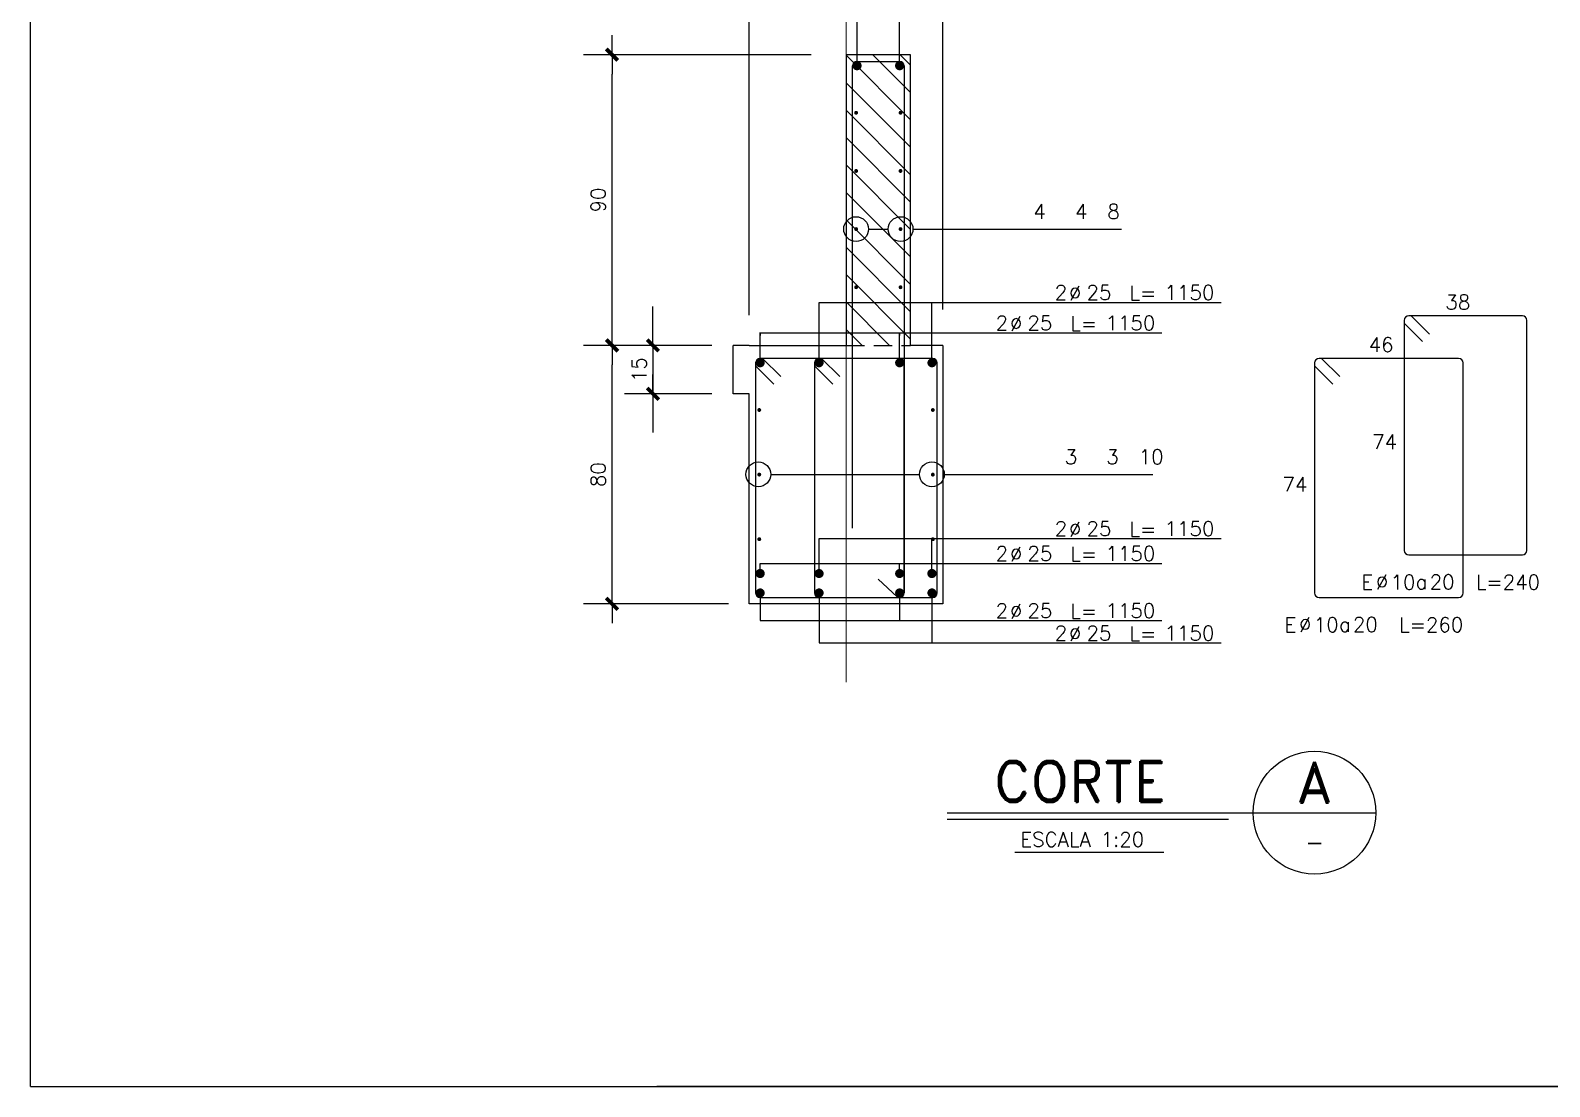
# Model space of a CAD drawing. Extents: x -58 to 5689, y 66 to 4123.
# Drawn here: x -58 to 1118, y 68 to 885 of the extents above; entities that cross this region are included whole.
import ezdxf
from ezdxf.enums import TextEntityAlignment as Align
from ezdxf.xclip import XClip

# ---------------------------------------------------------------- set-up
doc = ezdxf.new("R2010")
doc.units = 0
doc.header["$LTSCALE"] = 30
doc.header["$MEASUREMENT"] = 0
doc.header["$XCLIPFRAME"] = 0
doc.linetypes.add("EJE3-3'$0$RLE-PROYECCION", pattern=[0.71438, 0.47625, -0.23813])
doc.layers.get('0').update_dxf_attribs({"linetype": 'CONTINUOUS'})
for name, color, linetype in [("EJE3-3'$0$fe", 7, 'CONTINUOUS'), ("EJE3-3'$0$RLA-CORTES", 5, 'CONTINUOUS'), ("EJE3-3'$0$RLA-FE", 7, 'CONTINUOUS'), ('RLA-FORMATO', 7, 'CONTINUOUS')]:
    doc.layers.add(name, color=color, linetype=linetype)
doc.layers.add("EJE3-3'$0$RLA-CONTORNO", color=30, linetype='CONTINUOUS', lineweight=15)
doc.layers.add("EJE3-3'$0$RLA-EJES", color=1, linetype='CONTINUOUS', lineweight=9)
doc.styles.add("EJE3-3'$0$RomanS", font='romans.shx', dxfattribs={"height": 11.25})
doc.styles.add("EJE3-3'$0$ROMANS0", font='romans.shx')
doc.styles.add("EJE3-3'$0$SIETE50", font='ROMAND.SHX', dxfattribs={"height": 31.5})
doc.dimstyles.new("EJE3-3'$0$ING20", dxfattribs={"dimscale": 50, "dimtxt": 0.27, "dimasz": 0.3, "dimexe": 0, "dimexo": 0, "dimgap": 0.1, "dimtad": 1, "dimdec": 1, "dimlfac": 0.4, "dimzin": 12, "dimdsep": 46, "dimtxsty": "EJE3-3'$0$RomanS", "dimblk": "EJE3-3'$0$TICK1", "dimcen": 0.09, "dimclrd": 2, "dimclre": 1, "dimclrt": 3, "dimadec": 0, "dimazin": 0, "dimtfac": 1, "dimtdec": 1, "dimtix": 1, "dimtmove": 2, "dimatfit": 3, "dimldrblk": "EJE3-3'$0$TICK1", "dimfxl": 0, "dimfxlon": 1, "dimtolj": 1, "dimtzin": 0, "dimarcsym": 0})

# ---------------------------------------------------------------- blocks, each defined once
blk = doc.blocks.new("EJE3-3'$0$TICK1")
at = {"color": 2}
for points in [[(0, 0), (-1, 0)], [(0, 0), (1, 0)]]:
    blk.add_lwpolyline(points, dxfattribs=at)
at = {"color": 2, "const_width": 0.2}
blk.add_lwpolyline([(-0.3, -0.3), (0.3, 0.3)], dxfattribs=at)
blk = doc.blocks.new('*D355')
at = {"layer": "EJE3-3'$0$RLA-CORTES", "color": 2, "lineweight": -2, "transparency": 16777216}
blk.add_line((1921.7, 2259.4), (1921.7, 2429.4), dxfattribs=at)
at = {"layer": "EJE3-3'$0$RLA-CORTES", "color": 2, "lineweight": -2, "transparency": 16777216, "xscale": 15, "yscale": 15, "zscale": 15}
for p, rotation in [((1921.7, 2444.4), 90), ((1921.7, 2244.4), 270)]:
    blk.add_blockref("EJE3-3'$0$TICK1", p, dxfattribs=dict(at, rotation=rotation))
at = {"layer": "EJE3-3'$0$RLA-CORTES", "color": 3, "transparency": 16777216, "insert": (1911, 2344.4), "char_height": 11.25, "attachment_point": 5, "rotation": 90, "style": "EJE3-3'$0$RomanS"}
blk.add_mtext('\\A1;80', dxfattribs=at)
blk = doc.blocks.new('*D359')
at = {"layer": "EJE3-3'$0$RLA-CORTES", "color": 2, "lineweight": -2, "transparency": 16777216}
blk.add_line((1921.7, 2459.4), (1921.7, 2654.4), dxfattribs=at)
at = {"layer": "EJE3-3'$0$RLA-CORTES", "color": 2, "lineweight": -2, "transparency": 16777216, "xscale": 15, "yscale": 15, "zscale": 15}
for p, rotation in [((1921.7, 2669.4), 90), ((1921.7, 2444.4), 270)]:
    blk.add_blockref("EJE3-3'$0$TICK1", p, dxfattribs=dict(at, rotation=rotation))
at = {"layer": "EJE3-3'$0$RLA-CORTES", "color": 3, "transparency": 16777216, "insert": (1911, 2556.9), "char_height": 11.25, "attachment_point": 5, "rotation": 90, "style": "EJE3-3'$0$RomanS"}
blk.add_mtext('\\A1;90', dxfattribs=at)
blk = doc.blocks.new('*D360')
at = {"layer": "EJE3-3'$0$RLA-CORTES", "color": 2, "lineweight": -2, "transparency": 16777216}
for p, q in [((1953.4, 2459.4), (1953.4, 2474.4)), ((1953.4, 2444.4), (1953.4, 2406.9)), ((1953.4, 2391.9), (1953.4, 2376.9))]:
    blk.add_line(p, q, dxfattribs=at)
at = {"layer": "EJE3-3'$0$RLA-CORTES", "color": 2, "lineweight": -2, "transparency": 16777216, "xscale": 15, "yscale": 15, "zscale": 15}
for p, rotation in [((1953.4, 2444.4), 270), ((1953.4, 2406.9), 90)]:
    blk.add_blockref("EJE3-3'$0$TICK1", p, dxfattribs=dict(at, rotation=rotation))
at = {"layer": "EJE3-3'$0$RLA-CORTES", "color": 3, "transparency": 16777216, "insert": (1942.8, 2425.6), "char_height": 11.25, "attachment_point": 5, "rotation": 90, "style": "EJE3-3'$0$RomanS"}
blk.add_mtext('\\A1;15', dxfattribs=at)
blk = doc.blocks.new("EJE3-3'$0$PUNTO")
at = {"layer": "EJE3-3'$0$RLA-CORTES", "color": 1}
blk.add_lwpolyline([(0, 0), (0, 19.2), (0, 38.5)], dxfattribs=at)
at = {"layer": "EJE3-3'$0$RLA-CORTES", "color": 2, "const_width": 3.5}
blk.add_lwpolyline([(-1.8, 0, 1), (1.8, 0, 1)], format="xyb", close=True, dxfattribs=at)
blk = doc.blocks.new('*U340')
at = {"layer": "EJE3-3'$0$RLA-CORTES", "color": 1}
blk.add_line((8.5, 0), (319.6, 0), dxfattribs=at)
at = {"layer": "EJE3-3'$0$RLA-CORTES", "color": 9, "style": "EJE3-3'$0$RomanS"}
for s, p in [('%%C', (201.9, 1.6)), ('L=', (248.7, 1.6))]:
    blk.add_text(s, height=11.25, dxfattribs=at).set_placement(p)
at = {"layer": "EJE3-3'$0$RLA-CORTES", "color": 9, "style": "EJE3-3'$0$RomanS", "flags": 12}
for tag, p in [('CANT', (195.7, 7.6)), ('DIAMETRO', (225.1, 7.6)), ('LARGO', (295.2, 7.6))]:
    blk.add_attdef(tag, text='', height=11.2, dxfattribs=at).set_placement(p, align=Align.MIDDLE)
blk = doc.blocks.new("EJE3-3'$0$PUNTO1")
at = {"layer": "EJE3-3'$0$RLA-CORTES", "color": 2, "const_width": 3.5}
blk.add_lwpolyline([(-1.8, 0, 1), (1.8, 0, 1)], format="xyb", close=True, dxfattribs=at)
blk = doc.blocks.new('*U343')
for p, q in [((298.9, 191.8), (313, 177.6)), ((304.2, 197.5), (318.4, 183.4))]:
    blk.add_line(p, q)
at = {"layer": "EJE3-3'$0$RLA-CORTES", "color": 0}
for p, q in [((298.9, 194), (298.9, 16)), ((410.4, 197.5), (302.4, 197.5)), ((413.9, 16), (413.9, 194)), ((302.4, 12.5), (410.4, 12.5))]:
    blk.add_line(p, q, dxfattribs=at)
for centre, start, end in [((302.4, 194), 90, 180), ((410.4, 194), 0, 90), ((302.4, 16), 180, 270), ((410.4, 16), 270, 0)]:
    blk.add_arc(centre, 3.5, start, end, dxfattribs=at)
at = {"layer": "EJE3-3'$0$RLA-FE", "color": 3, "style": "EJE3-3'$0$RomanS"}
for tag, flags, p in [('PARCIAL1', 8, (350.4, 202.5)), ('DIAM', 12, (307.9, -14.3))]:
    blk.add_attdef(tag, text='', height=11.2, dxfattribs=dict(at, flags=flags)).set_placement(p, align=Align.CENTER)
for tag, flags, p in [('PARCIAL2', 8, (293.3, 94.4)), ('ESTRIBO', 8, (284.7, -14.3)), ('NUM', 13, (464.9, -109.7))]:
    blk.add_attdef(tag, text='', height=11.2, dxfattribs=dict(at, flags=flags)).set_placement(p, align=Align.RIGHT)
for tag, p, flags in [('PHI', (286.9, -14), 12), ('A', (317.7, -14), 12), ('ESP', (328.6, -14), 12), ('TEXTO_FE1', (364.4, -14.3), 8), ('TIPO', (362.4, -72.7), 13), ('CORTE', (351.4, -91.6), 13)]:
    blk.add_attdef(tag, p, '', height=11.2, dxfattribs=dict(at, flags=flags))
blk = doc.blocks.new('*U345')
at = {"color": 2}
for p, q in [((5, 191.8), (19.1, 177.6)), ((10.3, 197.5), (24.5, 183.4))]:
    blk.add_line(p, q, dxfattribs=at)
at = {"layer": "EJE3-3'$0$RLA-CORTES", "color": 2}
for p, q in [((5, 194), (5, 16)), ((116.5, 197.5), (8.5, 197.5)), ((120, 16), (120, 194)), ((8.5, 12.5), (116.5, 12.5))]:
    blk.add_line(p, q, dxfattribs=at)
for centre, start, end in [((8.5, 194), 90, 180), ((116.5, 194), 0, 90), ((8.5, 16), 180, 270), ((116.5, 16), 270, 0)]:
    blk.add_arc(centre, 3.5, start, end, dxfattribs=at)
blk = doc.blocks.new('*U346')
for p, q in [((298.9, 191.8), (313, 177.6)), ((304.2, 197.5), (318.4, 183.4))]:
    blk.add_line(p, q)
at = {"layer": "EJE3-3'$0$RLA-CORTES", "color": 0}
for p, q in [((298.9, 194), (298.9, 16)), ((390.4, 197.5), (302.4, 197.5)), ((393.9, 16), (393.9, 194)), ((302.4, 12.5), (390.4, 12.5))]:
    blk.add_line(p, q, dxfattribs=at)
for centre, start, end in [((302.4, 194), 90, 180), ((390.4, 194), 0, 90), ((302.4, 16), 180, 270), ((390.4, 16), 270, 0)]:
    blk.add_arc(centre, 3.5, start, end, dxfattribs=at)
at = {"layer": "EJE3-3'$0$RLA-FE", "color": 3, "style": "EJE3-3'$0$RomanS"}
for tag, flags, p in [('PARCIAL1', 8, (340.4, 202.5)), ('DIAM', 12, (297.9, -14.3))]:
    blk.add_attdef(tag, text='', height=11.2, dxfattribs=dict(at, flags=flags)).set_placement(p, align=Align.CENTER)
for tag, flags, p in [('PARCIAL2', 8, (293.3, 94.4)), ('ESTRIBO', 8, (274.7, -14.3)), ('NUM', 13, (464.9, -109.7))]:
    blk.add_attdef(tag, text='', height=11.2, dxfattribs=dict(at, flags=flags)).set_placement(p, align=Align.RIGHT)
for tag, p, flags in [('PHI', (276.9, -14), 12), ('A', (307.7, -14), 12), ('ESP', (318.6, -14), 12), ('TEXTO_FE1', (354.4, -14.3), 8), ('TIPO', (352.4, -72.7), 13), ('CORTE', (341.4, -91.6), 13)]:
    blk.add_attdef(tag, p, '', height=11.2, dxfattribs=dict(at, flags=flags))
blk = doc.blocks.new('*U347')
at = {"color": 2}
for p, q in [((5, 191.8), (19.1, 177.6)), ((10.3, 197.5), (24.5, 183.4))]:
    blk.add_line(p, q, dxfattribs=at)
at = {"layer": "EJE3-3'$0$RLA-CORTES", "color": 2}
for p, q in [((5, 194), (5, 16)), ((96.5, 197.5), (8.5, 197.5)), ((100, 16), (100, 194)), ((8.5, 12.5), (96.5, 12.5))]:
    blk.add_line(p, q, dxfattribs=at)
for centre, start, end in [((8.5, 194), 90, 180), ((96.5, 194), 0, 90), ((8.5, 16), 180, 270), ((96.5, 16), 270, 0)]:
    blk.add_arc(centre, 3.5, start, end, dxfattribs=at)
blk = doc.blocks.new('*U349')
at = {"layer": "EJE3-3'$0$RLA-CORTES", "color": 2, "const_width": 1.5}
for points in [[(0, -0.7, -1), (0, 0.8, -1)], [(134.4, -0.7, -1), (134.4, 0.8, -1)]]:
    blk.add_lwpolyline(points, format="xyb", close=True, dxfattribs=at)
blk = doc.blocks.new('*U351')
at = {"layer": "EJE3-3'$0$RLA-CORTES", "color": 1}
for p, q in [((9.6, 0), (124.8, 0)), ((144, 0), (305.5, 0))]:
    blk.add_line(p, q, dxfattribs=at)
for centre in [(0, 0), (134.4, 0)]:
    blk.add_circle(centre, 9.6, dxfattribs=at)
at = {"layer": "EJE3-3'$0$RLA-CORTES", "color": 9}
for tag, p, style, flags in [('L:', (216.5, 8), "EJE3-3'$0$ROMANS0", 14), ('+', (251, 8), "EJE3-3'$0$ROMANS0", 14), ('%%C', (283, 8), "EJE3-3'$0$ROMANS0", 14), ('DIAMETRO', (294.5, 8), "EJE3-3'$0$ROMANS0", 12), ('NUM', (104.7, -33), "EJE3-3'$0$RomanS", 13)]:
    blk.add_attdef(tag, p, '', height=11.2, dxfattribs=dict(at, style=style, flags=flags))
at = {"layer": "EJE3-3'$0$RLA-CORTES", "color": 9, "style": "EJE3-3'$0$ROMANS0", "flags": 12}
for tag, p in [('CANT', (242.1, 8)), ('CANT1', (274.3, 8))]:
    blk.add_attdef(tag, text='', height=11.2, dxfattribs=at).set_placement(p, align=Align.CENTER)
blk = doc.blocks.new('*U352')
at = {"layer": "EJE3-3'$0$RLA-CORTES", "color": 2, "const_width": 1.5}
for points in [[(0, -0.7, -1), (0, 0.8, -1)], [(34.4, -0.7, -1), (34.4, 0.8, -1)]]:
    blk.add_lwpolyline(points, format="xyb", close=True, dxfattribs=at)
blk = doc.blocks.new('*U353')
at = {"layer": "EJE3-3'$0$RLA-CORTES", "color": 1}
for p, q in [((9.6, 0), (24.8, 0)), ((44, 0), (205.5, 0))]:
    blk.add_line(p, q, dxfattribs=at)
for centre in [(0, 0), (34.4, 0)]:
    blk.add_circle(centre, 9.6, dxfattribs=at)
at = {"layer": "EJE3-3'$0$RLA-CORTES", "color": 9}
for tag, p, style, flags in [('L:', (116.5, 8), "EJE3-3'$0$ROMANS0", 14), ('+', (151, 8), "EJE3-3'$0$ROMANS0", 14), ('%%C', (183, 8), "EJE3-3'$0$ROMANS0", 14), ('DIAMETRO', (194.5, 8), "EJE3-3'$0$ROMANS0", 12), ('NUM', (104.7, -33), "EJE3-3'$0$RomanS", 13)]:
    blk.add_attdef(tag, p, '', height=11.2, dxfattribs=dict(at, style=style, flags=flags))
at = {"layer": "EJE3-3'$0$RLA-CORTES", "color": 9, "style": "EJE3-3'$0$ROMANS0", "flags": 12}
for tag, p in [('CANT', (142.1, 8)), ('CANT1', (174.3, 8))]:
    blk.add_attdef(tag, text='', height=11.2, dxfattribs=at).set_placement(p, align=Align.CENTER)
blk = doc.blocks.new("EJE3-3'$0$TITULO-CORTE")
at = {"layer": "EJE3-3'$0$RLA-CORTES", "color": 6}
for p, q in [((-177.2, 51.3), (154.8, 51.3)), ((-177.2, 46.3), (40.8, 46.3))]:
    blk.add_line(p, q, dxfattribs=at)
at = {"layer": "EJE3-3'$0$RLA-CORTES", "color": 3}
blk.add_line((-124.8, 20.8), (-9.3, 20.8), dxfattribs=at)
blk.add_circle((107.3, 51.3), 47.5, dxfattribs=at)
at = {"layer": "EJE3-3'$0$RLA-CORTES", "color": 6, "style": "EJE3-3'$0$SIETE50"}
blk.add_text('CORTE', height=31.5, dxfattribs=at).set_placement((-140.9, 59.8))
at = {"layer": "EJE3-3'$0$RLA-CORTES", "color": 6, "style": "EJE3-3'$0$SIETE50", "flags": 12}
blk.add_attdef('CORTE', text='', height=31.5, dxfattribs=at).set_placement((107.4, 74.9), align=Align.MIDDLE_CENTER)
at = {"layer": "EJE3-3'$0$RLA-CORTES", "color": 3, "style": "EJE3-3'$0$RomanS", "flags": 12}
blk.add_attdef('ESCALA', (-120.5, 25), '', height=11.2, dxfattribs=at)
blk.add_attdef('PLANO', text='', height=13, dxfattribs=at).set_placement((107.5, 28.5), align=Align.MIDDLE)
blk = doc.blocks.new("EJE3-3'")
at = {"layer": "EJE3-3'$0$RLA-CONTORNO"}
h = blk.add_hatch(dxfattribs=at)
h.set_pattern_fill('RLE-N_E__2_ETAPA', color=256, style=0, pattern_type=2)
h.set_pattern_definition([(315, (-2535.738, 8.598), (10.6066, 10.6066), [])])
h.paths.add_polyline_path([(2152.94, 2444.35), (2152.94, 2669.35), (2102.94, 2669.35), (2102.94, 2444.35)])
at = {"layer": "EJE3-3'$0$RLA-CORTES", "color": 1}
for p, q in [((2027.94, 2467.77), (2027.94, 2793.21)), ((2177.94, 2472.27), (2177.94, 2797.71)), ((2075.82, 2669.35), (1899.68, 2669.35)), ((1999.02, 2444.35), (1899.68, 2444.35)), ((1999.02, 2406.85), (1931.38, 2406.85)), ((2012.02, 2244.35), (1899.68, 2244.35))]:
    blk.add_line(p, q, dxfattribs=at)
at = {"layer": "EJE3-3'$0$RLA-CORTES"}
for p, q in [((2152.94, 2669.35), (2102.94, 2669.35)), ((2102.94, 2669.35), (2102.94, 2444.35)), ((2152.94, 2444.35), (2152.94, 2669.35)), ((2015.44, 2406.85), (2015.44, 2444.35)), ((2027.94, 2444.35), (2015.44, 2444.35)), ((2027.94, 2444.35), (2102.94, 2444.35)), ((2177.94, 2444.35), (2152.94, 2444.35)), ((2177.94, 2444.35), (2177.94, 2244.35)), ((2027.94, 2406.85), (2015.44, 2406.85)), ((2027.94, 2244.35), (2027.94, 2406.85)), ((2177.94, 2244.35), (2027.94, 2244.35))]:
    blk.add_line(p, q, dxfattribs=at)
at = {"layer": "EJE3-3'$0$RLA-CORTES", "color": 2}
for p, q in [((2107.94, 2302.85), (2107.94, 2660.63)), ((2111.44, 2664.13), (2144.44, 2664.13)), ((2147.94, 2660.63), (2147.94, 2252.85)), ((2142.63, 2249.86), (2127.88, 2263.36))]:
    blk.add_line(p, q, dxfattribs=at)
at = {"layer": "EJE3-3'$0$RLA-CORTES", "color": 1, "linetype": "EJE3-3'$0$RLE-PROYECCION"}
blk.add_line((2102.94, 2444.35), (2152.94, 2444.35), dxfattribs=at)
at = {"layer": "EJE3-3'$0$RLA-CORTES", "color": 1}
for points in [[(2082.09, 2430.92), (2082.09, 2477.71)], [(2169.44, 2430.92), (2169.44, 2477.71)], [(2036.44, 2430.92), (2036.44, 2454.25), (2036.44, 2452.12)], [(2144.44, 2430.92), (2144.44, 2454.25), (2144.44, 2452.12)], [(2082.09, 2267.85), (2082.09, 2294.96)], [(2169.44, 2267.85), (2169.44, 2294.96)], [(2036.44, 2267.85), (2036.44, 2267.85), (2036.44, 2275.71)], [(2144.44, 2267.85), (2144.44, 2267.85), (2144.44, 2275.71)], [(2036.44, 2252.85), (2036.44, 2233.6), (2036.44, 2231.47)], [(2082.09, 2252.85), (2082.09, 2233.6), (2082.09, 2214.12)], [(2144.44, 2252.85), (2144.44, 2233.6), (2144.44, 2231.47)], [(2169.44, 2252.85), (2169.44, 2233.6), (2169.44, 2214.12)]]:
    blk.add_lwpolyline(points, dxfattribs=at)
at = {"layer": "EJE3-3'$0$RLA-CORTES", "color": 2, "const_width": 3.5}
for points in [[(2034.69, 2430.92, 1), (2038.19, 2430.92, 1)], [(2080.34, 2430.92, 1), (2083.84, 2430.92, 1)], [(2142.69, 2430.92, 1), (2146.19, 2430.92, 1)], [(2167.69, 2430.92, 1), (2171.19, 2430.92, 1)], [(2080.34, 2267.85, 1), (2083.84, 2267.85, 1)], [(2142.69, 2267.85, 1), (2146.19, 2267.85, 1)], [(2034.69, 2252.85, 1), (2038.19, 2252.85, 1)], [(2080.34, 2252.85, 1), (2083.84, 2252.85, 1)], [(2142.69, 2252.85, 1), (2146.19, 2252.85, 1)], [(2167.69, 2252.85, 1), (2171.19, 2252.85, 1)]]:
    blk.add_lwpolyline(points, format="xyb", close=True, dxfattribs=at)
at = {"layer": "EJE3-3'$0$RLA-CORTES", "color": 2}
for centre, start, end in [((2111.44, 2660.63), 90, 180), ((2144.44, 2660.63), 0, 90), ((2144.44, 2252.85), 238.8463, 0)]:
    blk.add_arc(centre, 3.5, start, end, dxfattribs=at)
at = {"layer": "EJE3-3'$0$RLA-EJES"}
blk.add_line((2102.94, 2183.83), (2102.94, 2806.19), dxfattribs=at)
at = {"layer": "EJE3-3'$0$fe"}
for name, p in [("EJE3-3'$0$PUNTO", (2111.44, 2660.85)), ("EJE3-3'$0$PUNTO1", (2036.44, 2267.85))]:
    blk.add_blockref(name, p, dxfattribs=at)
at = {"layer": "EJE3-3'$0$RLA-CORTES"}
ref = blk.add_blockref('*U340', (2073.71, 2477.71), dxfattribs=at)
ref.add_attrib('CANT', '2', dxfattribs={"color": 9, "height": 11.25, "style": "EJE3-3'$0$RomanS"}).set_placement((2269.37, 2485.29), align=Align.MIDDLE)
ref.add_attrib('DIAMETRO', '25', dxfattribs={"color": 9, "height": 11.25, "style": "EJE3-3'$0$RomanS"}).set_placement((2298.81, 2485.29), align=Align.MIDDLE)
ref.add_attrib('LARGO', '1150', dxfattribs={"color": 9, "height": 11.25, "style": "EJE3-3'$0$RomanS"}).set_placement((2368.91, 2485.29), align=Align.MIDDLE)
ref = blk.add_blockref('*U340', (2027.94, 2454.12), dxfattribs=at)
ref.add_attrib('CANT', '2', dxfattribs={"color": 9, "height": 11.25, "style": "EJE3-3'$0$RomanS"}).set_placement((2223.6, 2461.7), align=Align.MIDDLE)
ref.add_attrib('DIAMETRO', '25', dxfattribs={"color": 9, "height": 11.25, "style": "EJE3-3'$0$RomanS"}).set_placement((2253.04, 2461.7), align=Align.MIDDLE)
ref.add_attrib('LARGO', '1150', dxfattribs={"color": 9, "height": 11.25, "style": "EJE3-3'$0$RomanS"}).set_placement((2323.14, 2461.7), align=Align.MIDDLE)
ref = blk.add_blockref("EJE3-3'$0$TITULO-CORTE", (2358.38, 2031.46), dxfattribs=at)
ref.add_attrib('ESCALA', 'ESCALA 1:20', (2237.87, 2056.46), dxfattribs={"color": 3, "height": 11.25, "style": "EJE3-3'$0$RomanS"})
ref.add_attrib('CORTE', 'A', dxfattribs={"color": 6, "height": 31.5, "style": "EJE3-3'$0$SIETE50"}).set_placement((2465.78, 2106.31), align=Align.MIDDLE_CENTER)
ref.add_attrib('PLANO', '-', dxfattribs={"color": 3, "height": 13, "style": "EJE3-3'$0$RomanS"}).set_placement((2465.86, 2059.92), align=Align.MIDDLE)
ref = blk.add_blockref('*U340', (2073.71, 2294.96), dxfattribs=at)
ref.add_attrib('CANT', '2', dxfattribs={"color": 9, "height": 11.25, "style": "EJE3-3'$0$RomanS"}).set_placement((2269.37, 2302.55), align=Align.MIDDLE)
ref.add_attrib('DIAMETRO', '25', dxfattribs={"color": 9, "height": 11.25, "style": "EJE3-3'$0$RomanS"}).set_placement((2298.81, 2302.55), align=Align.MIDDLE)
ref.add_attrib('LARGO', '1150', dxfattribs={"color": 9, "height": 11.25, "style": "EJE3-3'$0$RomanS"}).set_placement((2368.91, 2302.55), align=Align.MIDDLE)
ref = blk.add_blockref('*U340', (2027.94, 2275.71), dxfattribs=at)
ref.add_attrib('CANT', '2', dxfattribs={"color": 9, "height": 11.25, "style": "EJE3-3'$0$RomanS"}).set_placement((2223.6, 2283.29), align=Align.MIDDLE)
ref.add_attrib('DIAMETRO', '25', dxfattribs={"color": 9, "height": 11.25, "style": "EJE3-3'$0$RomanS"}).set_placement((2253.04, 2283.29), align=Align.MIDDLE)
ref.add_attrib('LARGO', '1150', dxfattribs={"color": 9, "height": 11.25, "style": "EJE3-3'$0$RomanS"}).set_placement((2323.14, 2283.29), align=Align.MIDDLE)
ref = blk.add_blockref('*U340', (2027.94, 2231.47), dxfattribs=at)
ref.add_attrib('CANT', '2', dxfattribs={"color": 9, "height": 11.25, "style": "EJE3-3'$0$RomanS"}).set_placement((2223.6, 2239.06), align=Align.MIDDLE)
ref.add_attrib('DIAMETRO', '25', dxfattribs={"color": 9, "height": 11.25, "style": "EJE3-3'$0$RomanS"}).set_placement((2253.04, 2239.06), align=Align.MIDDLE)
ref.add_attrib('LARGO', '1150', dxfattribs={"color": 9, "height": 11.25, "style": "EJE3-3'$0$RomanS"}).set_placement((2323.14, 2239.06), align=Align.MIDDLE)
ref = blk.add_blockref('*U340', (2073.71, 2214.12), dxfattribs=at)
ref.add_attrib('CANT', '2', dxfattribs={"color": 9, "height": 11.25, "style": "EJE3-3'$0$RomanS"}).set_placement((2269.37, 2221.71), align=Align.MIDDLE)
ref.add_attrib('DIAMETRO', '25', dxfattribs={"color": 9, "height": 11.25, "style": "EJE3-3'$0$RomanS"}).set_placement((2298.81, 2221.71), align=Align.MIDDLE)
ref.add_attrib('LARGO', '1150', dxfattribs={"color": 9, "height": 11.25, "style": "EJE3-3'$0$RomanS"}).set_placement((2368.91, 2221.71), align=Align.MIDDLE)
at = {"layer": "EJE3-3'$0$RLA-FE"}
for name, p in [("EJE3-3'$0$PUNTO", (2144.44, 2660.85)), ('*U352', (2110.74, 2624.35)), ('*U352', (2110.74, 2579.35)), ('*U352', (2110.74, 2534.35)), ('*U352', (2110.74, 2489.35)), ('*U349', (2035.74, 2394.35)), ('*U349', (2035.74, 2344.35)), ("EJE3-3'$0$PUNTO1", (2169.44, 2267.85)), ('*U349', (2035.74, 2294.35)), ('*U345', (2027.94, 2236.85)), ('*U347', (2073.59, 2236.85))]:
    blk.add_blockref(name, p, dxfattribs=at)
ref = blk.add_blockref('*U353', (2110.74, 2534.35), dxfattribs=at)
ref.add_attrib('DIAMETRO', '8', (2305.28, 2542.35), dxfattribs={"layer": "EJE3-3'$0$RLA-CORTES", "color": 9, "height": 11.25, "style": "EJE3-3'$0$ROMANS0"})
ref.add_attrib('CANT', '4', dxfattribs={"layer": "EJE3-3'$0$RLA-CORTES", "color": 9, "height": 11.25, "style": "EJE3-3'$0$ROMANS0"}).set_placement((2252.85, 2542.35), align=Align.CENTER)
ref.add_attrib('CANT1', '4', dxfattribs={"layer": "EJE3-3'$0$RLA-CORTES", "color": 9, "height": 11.25, "style": "EJE3-3'$0$ROMANS0"}).set_placement((2285, 2542.35), align=Align.CENTER)
ref = blk.add_blockref('*U351', (2035.03, 2344.58), dxfattribs=at)
ref.add_attrib('DIAMETRO', '10', (2329.56, 2352.58), dxfattribs={"layer": "EJE3-3'$0$RLA-CORTES", "color": 9, "height": 11.25, "style": "EJE3-3'$0$ROMANS0"})
ref.add_attrib('CANT', '3', dxfattribs={"layer": "EJE3-3'$0$RLA-CORTES", "color": 9, "height": 11.25, "style": "EJE3-3'$0$ROMANS0"}).set_placement((2277.13, 2352.58), align=Align.CENTER)
ref.add_attrib('CANT1', '3', dxfattribs={"layer": "EJE3-3'$0$RLA-CORTES", "color": 9, "height": 11.25, "style": "EJE3-3'$0$ROMANS0"}).set_placement((2309.28, 2352.58), align=Align.CENTER)
ref = blk.add_blockref('*U346', (2236.32, 2269.76), dxfattribs=at)
ref.add_attrib('DIAM', '10', dxfattribs={"color": 3, "height": 11.25, "style": "EJE3-3'$0$RomanS"}).set_placement((2534.25, 2255.5), align=Align.CENTER)
ref.add_attrib('ESTRIBO', 'E', dxfattribs={"color": 3, "height": 11.25, "style": "EJE3-3'$0$RomanS"}).set_placement((2511.06, 2255.5), align=Align.RIGHT)
ref.add_attrib('TEXTO_FE1', 'L=240', (2590.71, 2255.5), dxfattribs={"color": 3, "height": 11.25, "style": "EJE3-3'$0$RomanS"})
ref.add_attrib('PHI', '%%C', (2513.18, 2255.72), dxfattribs={"color": 3, "height": 11.25, "style": "EJE3-3'$0$RomanS"})
ref.add_attrib('A', 'a', (2544.04, 2255.72), dxfattribs={"color": 3, "height": 11.25, "style": "EJE3-3'$0$RomanS"})
ref.add_attrib('ESP', '20', (2554.89, 2255.72), dxfattribs={"color": 3, "height": 11.25, "style": "EJE3-3'$0$RomanS"})
ref.add_attrib('PARCIAL1', '38', dxfattribs={"color": 3, "height": 11.25, "style": "EJE3-3'$0$RomanS"}).set_placement((2576.72, 2472.25), align=Align.CENTER)
ref.add_attrib('PARCIAL2', '74', dxfattribs={"color": 3, "height": 11.25, "style": "EJE3-3'$0$RomanS"}).set_placement((2529.61, 2364.12), align=Align.RIGHT)
ref = blk.add_blockref('*U343', (2166.88, 2236.85), dxfattribs=at)
ref.add_attrib('DIAM', '10', dxfattribs={"color": 3, "height": 11.25, "style": "EJE3-3'$0$RomanS"}).set_placement((2474.81, 2222.59), align=Align.CENTER)
ref.add_attrib('ESTRIBO', 'E', dxfattribs={"color": 3, "height": 11.25, "style": "EJE3-3'$0$RomanS"}).set_placement((2451.63, 2222.59), align=Align.RIGHT)
ref.add_attrib('TEXTO_FE1', 'L=260', (2531.27, 2222.59), dxfattribs={"color": 3, "height": 11.25, "style": "EJE3-3'$0$RomanS"})
ref.add_attrib('PHI', '%%C', (2453.75, 2222.81), dxfattribs={"color": 3, "height": 11.25, "style": "EJE3-3'$0$RomanS"})
ref.add_attrib('A', 'a', (2484.6, 2222.81), dxfattribs={"color": 3, "height": 11.25, "style": "EJE3-3'$0$RomanS"})
ref.add_attrib('ESP', '20', (2495.46, 2222.81), dxfattribs={"color": 3, "height": 11.25, "style": "EJE3-3'$0$RomanS"})
ref.add_attrib('PARCIAL1', '46', dxfattribs={"color": 3, "height": 11.25, "style": "EJE3-3'$0$RomanS"}).set_placement((2517.28, 2439.34), align=Align.CENTER)
ref.add_attrib('PARCIAL2', '74', dxfattribs={"color": 3, "height": 11.25, "style": "EJE3-3'$0$RomanS"}).set_placement((2460.17, 2331.21), align=Align.RIGHT)
at = {"layer": "EJE3-3'$0$RLA-CORTES"}
for base, p1, p2, picture, middle in [((1921.67, 2669.35), (2015.44, 2444.35), (2102.94, 2669.35), '*D359', (1911.04, 2556.85)), ((1953.42, 2406.85), (2015.44, 2444.35), (2015.44, 2406.85), '*D360', (1942.8, 2425.6)), ((1921.67, 2444.35), (2027.94, 2244.35), (2027.94, 2444.35), '*D355', (1911.04, 2344.35))]:
    dim = blk.add_linear_dim(base=base, p1=p1, p2=p2, angle=90, dimstyle="EJE3-3'$0$ING20", dxfattribs=at)
    dim.commit()
    dim.dimension.update_dxf_attribs({"geometry": picture, "text_midpoint": middle})

msp = doc.modelspace()

# ---------------------------------------------------------------- linework, layer by layer
at = {"layer": 'RLA-FORMATO', "color": 6, "linetype": 'Continuous'}
for p, q in [((-58.1, 68.1), (-58.1, 4123.1)), ((-58.1, 68.1), (5686.9, 68.1)), ((5686.9, 68.1), (426.9, 68.1))]:
    msp.add_line(p, q, dxfattribs=at)

# ---------------------------------------------------------------- block references
ref = msp.add_blockref("EJE3-3'", (-1529.4, -1802.7))
XClip(ref).set_block_clipping_path([(1764.4211737525, 1961.9632400036), (3750.8923346605, 2908.8906924683)])

doc.saveas('drawing.dxf')
